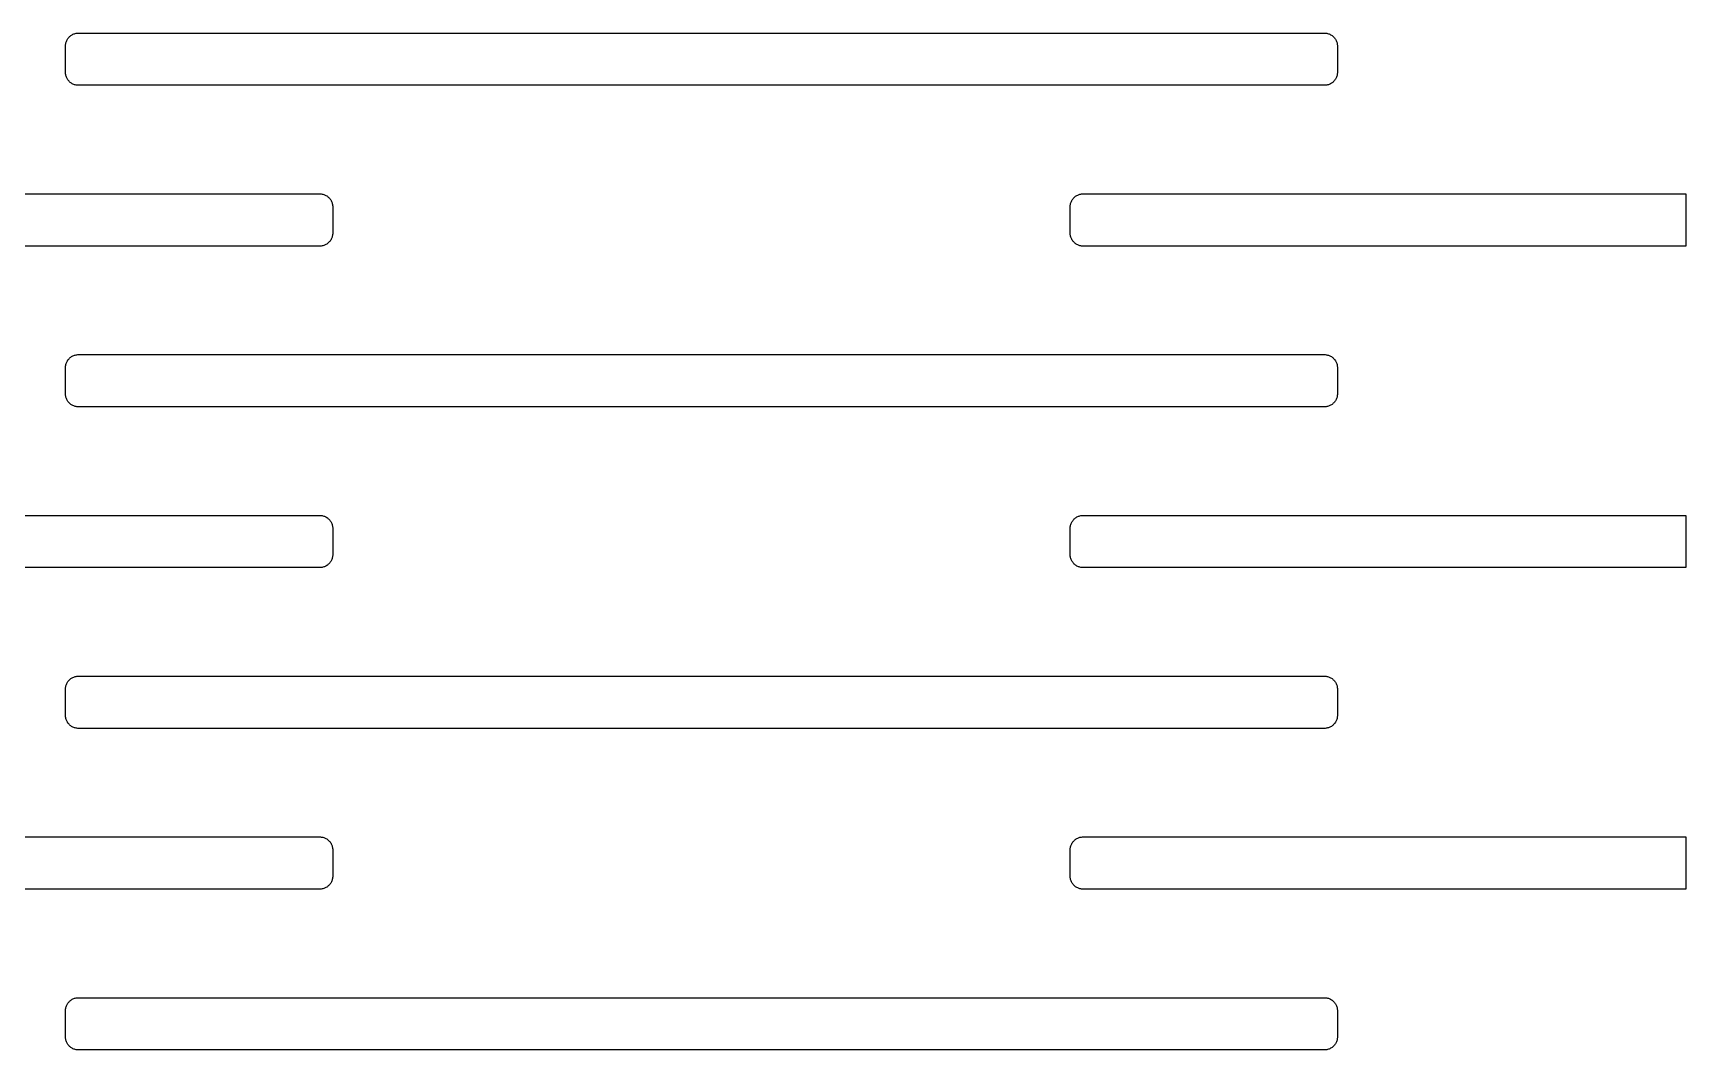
# Model space of a CAD drawing. Header units: metres. Extents: x -216 to 216, y -216 to 216.
# Drawn here: x -45.13 to -4, y -135.32 to -110.02 of the extents above; entities that cross this region are included whole.
import ezdxf

# ---------------------------------------------------------------- set-up
doc = ezdxf.new("R2010")
doc.units = ezdxf.units.M

msp = doc.modelspace()

# ---------------------------------------------------------------- linework, layer by layer
for p, q in [((-44.2994, -110.228), (-44.2913, -110.209)), ((-44.2913, -110.209), (-44.282, -110.191)), ((-44.282, -110.191), (-44.2716, -110.173)), ((-44.2716, -110.173), (-44.2601, -110.156)), ((-44.2601, -110.156), (-44.2476, -110.14)), ((-44.2476, -110.14), (-44.2341, -110.125)), ((-44.2341, -110.125), (-44.2197, -110.11)), ((-44.2197, -110.11), (-44.2044, -110.097)), ((-44.2044, -110.097), (-44.1882, -110.084)), ((-44.1882, -110.084), (-44.1713, -110.073)), ((-44.1713, -110.073), (-44.1538, -110.062)), ((-44.1538, -110.062), (-44.1356, -110.053)), ((-44.1356, -110.053), (-44.1168, -110.045)), ((-44.1168, -110.045), (-44.0976, -110.038)), ((-44.0976, -110.038), (-44.078, -110.032)), ((-44.078, -110.032), (-44.0581, -110.028)), ((-44.0581, -110.028), (-44.0379, -110.025)), ((-44.0379, -110.025), (-44.0176, -110.023)), ((-44.0176, -110.023), (-43.9972, -110.022)), ((-43.9972, -110.022), (-12.9972, -110.022)), ((-12.9972, -110.022), (-12.9768, -110.023)), ((-12.9768, -110.023), (-12.9565, -110.025)), ((-12.9565, -110.025), (-12.9363, -110.028)), ((-12.9363, -110.028), (-12.9164, -110.032)), ((-12.9164, -110.032), (-12.8968, -110.038)), ((-12.8968, -110.038), (-12.8775, -110.045)), ((-12.8775, -110.045), (-12.8588, -110.053)), ((-12.8588, -110.053), (-12.8406, -110.062)), ((-12.8406, -110.062), (-12.823, -110.073)), ((-12.823, -110.073), (-12.8062, -110.084)), ((-12.8062, -110.084), (-12.79, -110.097)), ((-12.79, -110.097), (-12.7747, -110.11)), ((-12.7747, -110.11), (-12.7603, -110.125)), ((-12.7603, -110.125), (-12.7468, -110.14)), ((-12.7468, -110.14), (-12.7343, -110.156)), ((-12.7343, -110.156), (-12.7228, -110.173)), ((-12.7228, -110.173), (-12.7124, -110.191)), ((-12.7124, -110.191), (-12.7031, -110.209)), ((-12.7031, -110.209), (-12.695, -110.228)), ((-44.3222, -110.347), (-44.3215, -110.327)), ((-44.3222, -110.997), (-44.3222, -110.347)), ((-44.3215, -110.327), (-44.3196, -110.306)), ((-44.3196, -110.306), (-44.3164, -110.286)), ((-44.3164, -110.286), (-44.312, -110.266)), ((-44.312, -110.266), (-44.3063, -110.247)), ((-44.3063, -110.247), (-44.2994, -110.228)), ((-12.695, -110.228), (-12.6881, -110.247)), ((-12.6881, -110.247), (-12.6824, -110.266)), ((-12.6824, -110.266), (-12.6779, -110.286)), ((-12.6779, -110.286), (-12.6748, -110.306)), ((-12.6748, -110.306), (-12.6728, -110.327)), ((-12.6728, -110.327), (-12.6722, -110.347)), ((-12.6722, -110.347), (-12.6722, -110.997)), ((-44.3215, -111.018), (-44.3222, -110.997)), ((-44.3196, -111.038), (-44.3215, -111.018)), ((-44.3164, -111.058), (-44.3196, -111.038)), ((-12.6748, -111.038), (-12.6779, -111.058)), ((-12.6728, -111.018), (-12.6748, -111.038)), ((-12.6722, -110.997), (-12.6728, -111.018)), ((-44.312, -111.078), (-44.3164, -111.058)), ((-44.3063, -111.098), (-44.312, -111.078)), ((-44.2994, -111.117), (-44.3063, -111.098)), ((-44.2913, -111.136), (-44.2994, -111.117)), ((-44.282, -111.154), (-44.2913, -111.136)), ((-44.2716, -111.171), (-44.282, -111.154)), ((-44.2601, -111.188), (-44.2716, -111.171)), ((-44.2476, -111.204), (-44.2601, -111.188)), ((-44.2341, -111.22), (-44.2476, -111.204)), ((-44.2197, -111.234), (-44.2341, -111.22)), ((-44.2044, -111.248), (-44.2197, -111.234)), ((-44.1882, -111.26), (-44.2044, -111.248)), ((-44.1713, -111.272), (-44.1882, -111.26)), ((-44.1538, -111.282), (-44.1713, -111.272)), ((-44.1356, -111.291), (-44.1538, -111.282)), ((-44.1168, -111.299), (-44.1356, -111.291)), ((-44.0976, -111.306), (-44.1168, -111.299)), ((-44.078, -111.312), (-44.0976, -111.306)), ((-44.0581, -111.316), (-44.078, -111.312)), ((-44.0379, -111.32), (-44.0581, -111.316)), ((-44.0176, -111.322), (-44.0379, -111.32)), ((-43.9972, -111.322), (-44.0176, -111.322)), ((-12.9972, -111.322), (-43.9972, -111.322)), ((-12.9768, -111.322), (-12.9972, -111.322)), ((-12.9565, -111.32), (-12.9768, -111.322)), ((-12.9363, -111.316), (-12.9565, -111.32)), ((-12.9164, -111.312), (-12.9363, -111.316)), ((-12.8968, -111.306), (-12.9164, -111.312)), ((-12.8775, -111.299), (-12.8968, -111.306)), ((-12.8588, -111.291), (-12.8775, -111.299)), ((-12.8406, -111.282), (-12.8588, -111.291)), ((-12.823, -111.272), (-12.8406, -111.282)), ((-12.8062, -111.26), (-12.823, -111.272)), ((-12.79, -111.248), (-12.8062, -111.26)), ((-12.7747, -111.234), (-12.79, -111.248)), ((-12.7603, -111.22), (-12.7747, -111.234)), ((-12.7468, -111.204), (-12.7603, -111.22)), ((-12.7343, -111.188), (-12.7468, -111.204)), ((-12.7228, -111.171), (-12.7343, -111.188)), ((-12.7124, -111.154), (-12.7228, -111.171)), ((-12.7031, -111.136), (-12.7124, -111.154)), ((-12.695, -111.117), (-12.7031, -111.136)), ((-12.6881, -111.098), (-12.695, -111.117)), ((-12.6824, -111.078), (-12.6881, -111.098)), ((-12.6779, -111.058), (-12.6824, -111.078)), ((-68.9972, -114.022), (-37.9972, -114.022)), ((-37.9972, -114.022), (-37.9768, -114.023)), ((-37.9768, -114.023), (-37.9565, -114.025)), ((-37.9565, -114.025), (-37.9363, -114.028)), ((-37.9363, -114.028), (-37.9164, -114.032)), ((-37.9164, -114.032), (-37.8968, -114.038)), ((-37.8968, -114.038), (-37.8775, -114.045)), ((-37.8775, -114.045), (-37.8588, -114.053)), ((-37.8588, -114.053), (-37.8406, -114.062)), ((-37.8406, -114.062), (-37.8231, -114.073)), ((-37.8231, -114.073), (-37.8062, -114.084)), ((-37.8062, -114.084), (-37.79, -114.097)), ((-37.79, -114.097), (-37.7747, -114.11)), ((-37.7747, -114.11), (-37.7603, -114.125)), ((-37.7603, -114.125), (-37.7468, -114.14)), ((-37.7468, -114.14), (-37.7343, -114.156)), ((-37.7343, -114.156), (-37.7228, -114.173)), ((-37.7228, -114.173), (-37.7124, -114.191)), ((-37.7124, -114.191), (-37.7031, -114.209)), ((-37.7031, -114.209), (-37.695, -114.228)), ((-37.695, -114.228), (-37.6881, -114.247)), ((-37.6881, -114.247), (-37.6824, -114.266)), ((-37.6824, -114.266), (-37.6779, -114.286)), ((-37.6779, -114.286), (-37.6748, -114.306)), ((-37.6748, -114.306), (-37.6728, -114.327)), ((-37.6728, -114.327), (-37.6722, -114.347)), ((-19.3222, -114.347), (-19.3215, -114.327)), ((-19.3215, -114.327), (-19.3196, -114.306)), ((-19.3196, -114.306), (-19.3164, -114.286)), ((-19.3164, -114.286), (-19.312, -114.266)), ((-19.312, -114.266), (-19.3063, -114.247)), ((-19.3063, -114.247), (-19.2994, -114.228)), ((-19.2994, -114.228), (-19.2913, -114.209)), ((-19.2913, -114.209), (-19.282, -114.191)), ((-19.282, -114.191), (-19.2716, -114.173)), ((-19.2716, -114.173), (-19.2601, -114.156)), ((-19.2601, -114.156), (-19.2476, -114.14)), ((-19.2476, -114.14), (-19.2341, -114.125)), ((-19.2341, -114.125), (-19.2197, -114.11)), ((-19.2197, -114.11), (-19.2044, -114.097)), ((-19.2044, -114.097), (-19.1882, -114.084)), ((-19.1882, -114.084), (-19.1713, -114.073)), ((-19.1713, -114.073), (-19.1538, -114.062)), ((-19.1538, -114.062), (-19.1356, -114.053)), ((-19.1356, -114.053), (-19.1168, -114.045)), ((-19.1168, -114.045), (-19.0976, -114.038)), ((-19.0976, -114.038), (-19.078, -114.032)), ((-19.078, -114.032), (-19.0581, -114.028)), ((-19.0581, -114.028), (-19.0379, -114.025)), ((-19.0379, -114.025), (-19.0176, -114.023)), ((-19.0176, -114.023), (-18.9972, -114.022)), ((-18.9972, -114.022), (-4, -114.022)), ((-4, -114.022), (-4, -115.322)), ((-37.6722, -114.347), (-37.6722, -114.997)), ((-19.3222, -114.997), (-19.3222, -114.347)), ((-37.7124, -115.154), (-37.7228, -115.171)), ((-37.7031, -115.136), (-37.7124, -115.154)), ((-37.695, -115.117), (-37.7031, -115.136)), ((-37.6881, -115.098), (-37.695, -115.117)), ((-37.6824, -115.078), (-37.6881, -115.098)), ((-37.6779, -115.058), (-37.6824, -115.078)), ((-37.6748, -115.038), (-37.6779, -115.058)), ((-37.6728, -115.018), (-37.6748, -115.038)), ((-37.6722, -114.997), (-37.6728, -115.018)), ((-19.3215, -115.018), (-19.3222, -114.997)), ((-19.3196, -115.038), (-19.3215, -115.018)), ((-19.3164, -115.058), (-19.3196, -115.038)), ((-19.312, -115.078), (-19.3164, -115.058)), ((-19.3063, -115.098), (-19.312, -115.078)), ((-19.2994, -115.117), (-19.3063, -115.098)), ((-19.2913, -115.136), (-19.2994, -115.117)), ((-19.282, -115.154), (-19.2913, -115.136)), ((-19.2716, -115.171), (-19.282, -115.154)), ((-37.9972, -115.322), (-68.9972, -115.322)), ((-37.9768, -115.322), (-37.9972, -115.322)), ((-37.9565, -115.32), (-37.9768, -115.322)), ((-37.9363, -115.316), (-37.9565, -115.32)), ((-37.9164, -115.312), (-37.9363, -115.316)), ((-37.8968, -115.306), (-37.9164, -115.312)), ((-37.8775, -115.299), (-37.8968, -115.306)), ((-37.8588, -115.291), (-37.8775, -115.299)), ((-37.8406, -115.282), (-37.8588, -115.291)), ((-37.8231, -115.272), (-37.8406, -115.282)), ((-37.8062, -115.26), (-37.8231, -115.272)), ((-37.79, -115.248), (-37.8062, -115.26)), ((-37.7747, -115.234), (-37.79, -115.248)), ((-37.7603, -115.22), (-37.7747, -115.234)), ((-37.7468, -115.204), (-37.7603, -115.22)), ((-37.7343, -115.188), (-37.7468, -115.204)), ((-37.7228, -115.171), (-37.7343, -115.188)), ((-19.2601, -115.188), (-19.2716, -115.171)), ((-19.2476, -115.204), (-19.2601, -115.188)), ((-19.2341, -115.22), (-19.2476, -115.204)), ((-19.2197, -115.234), (-19.2341, -115.22)), ((-19.2044, -115.248), (-19.2197, -115.234)), ((-19.1882, -115.26), (-19.2044, -115.248)), ((-19.1713, -115.272), (-19.1882, -115.26)), ((-19.1538, -115.282), (-19.1713, -115.272)), ((-19.1356, -115.291), (-19.1538, -115.282)), ((-19.1168, -115.299), (-19.1356, -115.291)), ((-19.0976, -115.306), (-19.1168, -115.299)), ((-19.078, -115.312), (-19.0976, -115.306)), ((-19.0581, -115.316), (-19.078, -115.312)), ((-19.0379, -115.32), (-19.0581, -115.316)), ((-19.0176, -115.322), (-19.0379, -115.32)), ((-18.9972, -115.322), (-19.0176, -115.322)), ((-4, -115.322), (-18.9972, -115.322)), ((-44.1168, -118.045), (-44.0976, -118.038)), ((-44.0976, -118.038), (-44.078, -118.032)), ((-44.078, -118.032), (-44.0581, -118.028)), ((-44.0581, -118.028), (-44.0379, -118.025)), ((-44.0379, -118.025), (-44.0176, -118.023)), ((-44.0176, -118.023), (-43.9972, -118.022)), ((-43.9972, -118.022), (-12.9972, -118.022)), ((-12.9972, -118.022), (-12.9768, -118.023)), ((-12.9768, -118.023), (-12.9565, -118.025)), ((-12.9565, -118.025), (-12.9363, -118.028)), ((-12.9363, -118.028), (-12.9164, -118.032)), ((-12.9164, -118.032), (-12.8968, -118.038)), ((-12.8968, -118.038), (-12.8775, -118.045)), ((-44.3222, -118.347), (-44.3215, -118.327)), ((-44.3222, -118.997), (-44.3222, -118.347)), ((-44.3215, -118.327), (-44.3196, -118.306)), ((-44.3196, -118.306), (-44.3164, -118.286)), ((-44.3164, -118.286), (-44.312, -118.266)), ((-44.312, -118.266), (-44.3063, -118.247)), ((-44.3063, -118.247), (-44.2994, -118.228)), ((-44.2994, -118.228), (-44.2913, -118.209)), ((-44.2913, -118.209), (-44.282, -118.191)), ((-44.282, -118.191), (-44.2716, -118.173)), ((-44.2716, -118.173), (-44.2601, -118.156)), ((-44.2601, -118.156), (-44.2476, -118.14)), ((-44.2476, -118.14), (-44.2341, -118.125)), ((-44.2341, -118.125), (-44.2197, -118.11)), ((-44.2197, -118.11), (-44.2044, -118.097)), ((-44.2044, -118.097), (-44.1882, -118.084)), ((-44.1882, -118.084), (-44.1713, -118.073)), ((-44.1713, -118.073), (-44.1538, -118.062)), ((-44.1538, -118.062), (-44.1356, -118.053)), ((-44.1356, -118.053), (-44.1168, -118.045)), ((-12.8775, -118.045), (-12.8588, -118.053)), ((-12.8588, -118.053), (-12.8406, -118.062)), ((-12.8406, -118.062), (-12.823, -118.073)), ((-12.823, -118.073), (-12.8062, -118.084)), ((-12.8062, -118.084), (-12.79, -118.097)), ((-12.79, -118.097), (-12.7747, -118.11)), ((-12.7747, -118.11), (-12.7603, -118.125)), ((-12.7603, -118.125), (-12.7468, -118.14)), ((-12.7468, -118.14), (-12.7343, -118.156)), ((-12.7343, -118.156), (-12.7228, -118.173)), ((-12.7228, -118.173), (-12.7124, -118.191)), ((-12.7124, -118.191), (-12.7031, -118.209)), ((-12.7031, -118.209), (-12.695, -118.228)), ((-12.695, -118.228), (-12.6881, -118.247)), ((-12.6881, -118.247), (-12.6824, -118.266)), ((-12.6824, -118.266), (-12.6779, -118.286)), ((-12.6779, -118.286), (-12.6748, -118.306)), ((-12.6748, -118.306), (-12.6728, -118.327)), ((-12.6728, -118.327), (-12.6722, -118.347)), ((-12.6722, -118.347), (-12.6722, -118.997)), ((-44.3215, -119.018), (-44.3222, -118.997)), ((-44.3196, -119.038), (-44.3215, -119.018)), ((-44.3164, -119.058), (-44.3196, -119.038)), ((-44.312, -119.078), (-44.3164, -119.058)), ((-44.3063, -119.098), (-44.312, -119.078)), ((-44.2994, -119.117), (-44.3063, -119.098)), ((-44.2913, -119.136), (-44.2994, -119.117)), ((-44.282, -119.154), (-44.2913, -119.136)), ((-44.2716, -119.171), (-44.282, -119.154)), ((-44.2601, -119.188), (-44.2716, -119.171)), ((-44.2476, -119.204), (-44.2601, -119.188)), ((-44.2341, -119.22), (-44.2476, -119.204)), ((-44.2197, -119.234), (-44.2341, -119.22)), ((-44.2044, -119.248), (-44.2197, -119.234)), ((-44.1882, -119.26), (-44.2044, -119.248)), ((-44.1713, -119.272), (-44.1882, -119.26)), ((-44.1538, -119.282), (-44.1713, -119.272)), ((-12.823, -119.272), (-12.8406, -119.282)), ((-12.8062, -119.26), (-12.823, -119.272)), ((-12.79, -119.248), (-12.8062, -119.26)), ((-12.7747, -119.234), (-12.79, -119.248)), ((-12.7603, -119.22), (-12.7747, -119.234)), ((-12.7468, -119.204), (-12.7603, -119.22)), ((-12.7343, -119.188), (-12.7468, -119.204)), ((-12.7228, -119.171), (-12.7343, -119.188)), ((-12.7124, -119.154), (-12.7228, -119.171)), ((-12.7031, -119.136), (-12.7124, -119.154)), ((-12.695, -119.117), (-12.7031, -119.136)), ((-12.6881, -119.098), (-12.695, -119.117)), ((-12.6824, -119.078), (-12.6881, -119.098)), ((-12.6779, -119.058), (-12.6824, -119.078)), ((-12.6748, -119.038), (-12.6779, -119.058)), ((-12.6728, -119.018), (-12.6748, -119.038)), ((-12.6722, -118.997), (-12.6728, -119.018)), ((-44.1356, -119.291), (-44.1538, -119.282)), ((-44.1168, -119.299), (-44.1356, -119.291)), ((-44.0976, -119.306), (-44.1168, -119.299)), ((-44.078, -119.312), (-44.0976, -119.306)), ((-44.0581, -119.316), (-44.078, -119.312)), ((-44.0379, -119.32), (-44.0581, -119.316)), ((-44.0176, -119.322), (-44.0379, -119.32)), ((-43.9972, -119.322), (-44.0176, -119.322)), ((-12.9972, -119.322), (-43.9972, -119.322)), ((-12.9768, -119.322), (-12.9972, -119.322)), ((-12.9565, -119.32), (-12.9768, -119.322)), ((-12.9363, -119.316), (-12.9565, -119.32)), ((-12.9164, -119.312), (-12.9363, -119.316)), ((-12.8968, -119.306), (-12.9164, -119.312)), ((-12.8775, -119.299), (-12.8968, -119.306)), ((-12.8588, -119.291), (-12.8775, -119.299)), ((-12.8406, -119.282), (-12.8588, -119.291)), ((-68.9972, -122.022), (-37.9972, -122.022)), ((-37.9972, -122.022), (-37.9768, -122.023)), ((-37.9768, -122.023), (-37.9565, -122.025)), ((-37.9565, -122.025), (-37.9363, -122.028)), ((-37.9363, -122.028), (-37.9164, -122.032)), ((-37.9164, -122.032), (-37.8968, -122.038)), ((-37.8968, -122.038), (-37.8775, -122.045)), ((-37.8775, -122.045), (-37.8588, -122.053)), ((-37.8588, -122.053), (-37.8406, -122.062)), ((-37.8406, -122.062), (-37.8231, -122.073)), ((-37.8231, -122.073), (-37.8062, -122.084)), ((-37.8062, -122.084), (-37.79, -122.097)), ((-37.79, -122.097), (-37.7747, -122.11)), ((-37.7747, -122.11), (-37.7603, -122.125)), ((-37.7603, -122.125), (-37.7468, -122.14)), ((-37.7468, -122.14), (-37.7343, -122.156)), ((-19.2601, -122.156), (-19.2476, -122.14)), ((-19.2476, -122.14), (-19.2341, -122.125)), ((-19.2341, -122.125), (-19.2197, -122.11)), ((-19.2197, -122.11), (-19.2044, -122.097)), ((-19.2044, -122.097), (-19.1882, -122.084)), ((-19.1882, -122.084), (-19.1713, -122.073)), ((-19.1713, -122.073), (-19.1538, -122.062)), ((-19.1538, -122.062), (-19.1356, -122.053)), ((-19.1356, -122.053), (-19.1168, -122.045)), ((-19.1168, -122.045), (-19.0976, -122.038)), ((-19.0976, -122.038), (-19.078, -122.032)), ((-19.078, -122.032), (-19.0581, -122.028)), ((-19.0581, -122.028), (-19.0379, -122.025)), ((-19.0379, -122.025), (-19.0176, -122.023)), ((-19.0176, -122.023), (-18.9972, -122.022)), ((-18.9972, -122.022), (-4, -122.022)), ((-4, -122.022), (-4, -123.322)), ((-37.7343, -122.156), (-37.7228, -122.173)), ((-37.7228, -122.173), (-37.7124, -122.191)), ((-37.7124, -122.191), (-37.7031, -122.209)), ((-37.7031, -122.209), (-37.695, -122.228)), ((-37.695, -122.228), (-37.6881, -122.247)), ((-37.6881, -122.247), (-37.6824, -122.266)), ((-37.6824, -122.266), (-37.6779, -122.286)), ((-37.6779, -122.286), (-37.6748, -122.306)), ((-37.6748, -122.306), (-37.6728, -122.327)), ((-37.6728, -122.327), (-37.6722, -122.347)), ((-37.6722, -122.347), (-37.6722, -122.997)), ((-19.3222, -122.347), (-19.3215, -122.327)), ((-19.3222, -122.997), (-19.3222, -122.347)), ((-19.3215, -122.327), (-19.3196, -122.306)), ((-19.3196, -122.306), (-19.3164, -122.286)), ((-19.3164, -122.286), (-19.312, -122.266)), ((-19.312, -122.266), (-19.3063, -122.247)), ((-19.3063, -122.247), (-19.2994, -122.228)), ((-19.2994, -122.228), (-19.2913, -122.209)), ((-19.2913, -122.209), (-19.282, -122.191)), ((-19.282, -122.191), (-19.2716, -122.173)), ((-19.2716, -122.173), (-19.2601, -122.156)), ((-37.9972, -123.322), (-68.9972, -123.322)), ((-37.9768, -123.322), (-37.9972, -123.322)), ((-37.9565, -123.32), (-37.9768, -123.322)), ((-37.9363, -123.316), (-37.9565, -123.32)), ((-37.9164, -123.312), (-37.9363, -123.316)), ((-37.8968, -123.306), (-37.9164, -123.312)), ((-37.8775, -123.299), (-37.8968, -123.306)), ((-37.8588, -123.291), (-37.8775, -123.299)), ((-37.8406, -123.282), (-37.8588, -123.291)), ((-37.8231, -123.272), (-37.8406, -123.282)), ((-37.8062, -123.26), (-37.8231, -123.272)), ((-37.79, -123.248), (-37.8062, -123.26)), ((-37.7747, -123.234), (-37.79, -123.248)), ((-37.7603, -123.22), (-37.7747, -123.234)), ((-37.7468, -123.204), (-37.7603, -123.22)), ((-37.7343, -123.188), (-37.7468, -123.204)), ((-37.7228, -123.171), (-37.7343, -123.188)), ((-37.7124, -123.154), (-37.7228, -123.171)), ((-37.7031, -123.136), (-37.7124, -123.154)), ((-37.695, -123.117), (-37.7031, -123.136)), ((-37.6881, -123.098), (-37.695, -123.117)), ((-37.6824, -123.078), (-37.6881, -123.098)), ((-37.6779, -123.058), (-37.6824, -123.078)), ((-37.6748, -123.038), (-37.6779, -123.058)), ((-37.6728, -123.018), (-37.6748, -123.038)), ((-37.6722, -122.997), (-37.6728, -123.018)), ((-19.3215, -123.018), (-19.3222, -122.997)), ((-19.3196, -123.038), (-19.3215, -123.018)), ((-19.3164, -123.058), (-19.3196, -123.038)), ((-19.312, -123.078), (-19.3164, -123.058)), ((-19.3063, -123.098), (-19.312, -123.078)), ((-19.2994, -123.117), (-19.3063, -123.098)), ((-19.2913, -123.136), (-19.2994, -123.117)), ((-19.282, -123.154), (-19.2913, -123.136)), ((-19.2716, -123.171), (-19.282, -123.154)), ((-19.2601, -123.188), (-19.2716, -123.171)), ((-19.2476, -123.204), (-19.2601, -123.188)), ((-19.2341, -123.22), (-19.2476, -123.204)), ((-19.2197, -123.234), (-19.2341, -123.22)), ((-19.2044, -123.248), (-19.2197, -123.234)), ((-19.1882, -123.26), (-19.2044, -123.248)), ((-19.1713, -123.272), (-19.1882, -123.26)), ((-19.1538, -123.282), (-19.1713, -123.272)), ((-19.1356, -123.291), (-19.1538, -123.282)), ((-19.1168, -123.299), (-19.1356, -123.291)), ((-19.0976, -123.306), (-19.1168, -123.299)), ((-19.078, -123.312), (-19.0976, -123.306)), ((-19.0581, -123.316), (-19.078, -123.312)), ((-19.0379, -123.32), (-19.0581, -123.316)), ((-19.0176, -123.322), (-19.0379, -123.32)), ((-18.9972, -123.322), (-19.0176, -123.322)), ((-4, -123.322), (-18.9972, -123.322)), ((-44.3164, -126.286), (-44.312, -126.266)), ((-44.312, -126.266), (-44.3063, -126.247)), ((-44.3063, -126.247), (-44.2994, -126.228)), ((-44.2994, -126.228), (-44.2913, -126.209)), ((-44.2913, -126.209), (-44.282, -126.191)), ((-44.282, -126.191), (-44.2716, -126.173)), ((-44.2716, -126.173), (-44.2601, -126.156)), ((-44.2601, -126.156), (-44.2476, -126.14)), ((-44.2476, -126.14), (-44.2341, -126.125)), ((-44.2341, -126.125), (-44.2197, -126.11)), ((-44.2197, -126.11), (-44.2044, -126.097)), ((-44.2044, -126.097), (-44.1882, -126.084)), ((-44.1882, -126.084), (-44.1713, -126.073)), ((-44.1713, -126.073), (-44.1538, -126.062)), ((-44.1538, -126.062), (-44.1356, -126.053)), ((-44.1356, -126.053), (-44.1168, -126.045)), ((-44.1168, -126.045), (-44.0976, -126.038)), ((-44.0976, -126.038), (-44.078, -126.032)), ((-44.078, -126.032), (-44.0581, -126.028)), ((-44.0581, -126.028), (-44.0379, -126.025)), ((-44.0379, -126.025), (-44.0176, -126.023)), ((-44.0176, -126.023), (-43.9972, -126.022)), ((-43.9972, -126.022), (-12.9972, -126.022)), ((-12.9972, -126.022), (-12.9768, -126.023)), ((-12.9768, -126.023), (-12.9565, -126.025)), ((-12.9565, -126.025), (-12.9363, -126.028)), ((-12.9363, -126.028), (-12.9164, -126.032)), ((-12.9164, -126.032), (-12.8968, -126.038)), ((-12.8968, -126.038), (-12.8775, -126.045)), ((-12.8775, -126.045), (-12.8588, -126.053)), ((-12.8588, -126.053), (-12.8406, -126.062)), ((-12.8406, -126.062), (-12.823, -126.073)), ((-12.823, -126.073), (-12.8062, -126.084)), ((-12.8062, -126.084), (-12.79, -126.097)), ((-12.79, -126.097), (-12.7747, -126.11)), ((-12.7747, -126.11), (-12.7603, -126.125)), ((-12.7603, -126.125), (-12.7468, -126.14)), ((-12.7468, -126.14), (-12.7343, -126.156)), ((-12.7343, -126.156), (-12.7228, -126.173)), ((-12.7228, -126.173), (-12.7124, -126.191)), ((-12.7124, -126.191), (-12.7031, -126.209)), ((-12.7031, -126.209), (-12.695, -126.228)), ((-12.695, -126.228), (-12.6881, -126.247)), ((-12.6881, -126.247), (-12.6824, -126.266)), ((-12.6824, -126.266), (-12.6779, -126.286)), ((-44.3222, -126.347), (-44.3215, -126.327)), ((-44.3222, -126.997), (-44.3222, -126.347)), ((-44.3215, -126.327), (-44.3196, -126.306)), ((-44.3196, -126.306), (-44.3164, -126.286)), ((-12.6779, -126.286), (-12.6748, -126.306)), ((-12.6748, -126.306), (-12.6728, -126.327)), ((-12.6728, -126.327), (-12.6722, -126.347)), ((-12.6722, -126.347), (-12.6722, -126.997)), ((-44.3215, -127.018), (-44.3222, -126.997)), ((-44.3196, -127.038), (-44.3215, -127.018)), ((-44.3164, -127.058), (-44.3196, -127.038)), ((-44.312, -127.078), (-44.3164, -127.058)), ((-44.3063, -127.098), (-44.312, -127.078)), ((-12.6824, -127.078), (-12.6881, -127.098)), ((-12.6779, -127.058), (-12.6824, -127.078)), ((-12.6748, -127.038), (-12.6779, -127.058)), ((-12.6728, -127.018), (-12.6748, -127.038)), ((-12.6722, -126.997), (-12.6728, -127.018)), ((-44.2994, -127.117), (-44.3063, -127.098)), ((-44.2913, -127.136), (-44.2994, -127.117)), ((-44.282, -127.154), (-44.2913, -127.136)), ((-44.2716, -127.171), (-44.282, -127.154)), ((-44.2601, -127.188), (-44.2716, -127.171)), ((-44.2476, -127.204), (-44.2601, -127.188)), ((-44.2341, -127.22), (-44.2476, -127.204)), ((-44.2197, -127.234), (-44.2341, -127.22)), ((-44.2044, -127.248), (-44.2197, -127.234)), ((-44.1882, -127.26), (-44.2044, -127.248)), ((-44.1713, -127.272), (-44.1882, -127.26)), ((-44.1538, -127.282), (-44.1713, -127.272)), ((-44.1356, -127.291), (-44.1538, -127.282)), ((-44.1168, -127.299), (-44.1356, -127.291)), ((-44.0976, -127.306), (-44.1168, -127.299)), ((-44.078, -127.312), (-44.0976, -127.306)), ((-44.0581, -127.316), (-44.078, -127.312)), ((-44.0379, -127.32), (-44.0581, -127.316)), ((-44.0176, -127.322), (-44.0379, -127.32)), ((-43.9972, -127.322), (-44.0176, -127.322)), ((-12.9972, -127.322), (-43.9972, -127.322)), ((-12.9768, -127.322), (-12.9972, -127.322)), ((-12.9565, -127.32), (-12.9768, -127.322)), ((-12.9363, -127.316), (-12.9565, -127.32)), ((-12.9164, -127.312), (-12.9363, -127.316)), ((-12.8968, -127.306), (-12.9164, -127.312)), ((-12.8775, -127.299), (-12.8968, -127.306)), ((-12.8588, -127.291), (-12.8775, -127.299)), ((-12.8406, -127.282), (-12.8588, -127.291)), ((-12.823, -127.272), (-12.8406, -127.282)), ((-12.8062, -127.26), (-12.823, -127.272)), ((-12.79, -127.248), (-12.8062, -127.26)), ((-12.7747, -127.234), (-12.79, -127.248)), ((-12.7603, -127.22), (-12.7747, -127.234)), ((-12.7468, -127.204), (-12.7603, -127.22)), ((-12.7343, -127.188), (-12.7468, -127.204)), ((-12.7228, -127.171), (-12.7343, -127.188)), ((-12.7124, -127.154), (-12.7228, -127.171)), ((-12.7031, -127.136), (-12.7124, -127.154)), ((-12.695, -127.117), (-12.7031, -127.136)), ((-12.6881, -127.098), (-12.695, -127.117)), ((-68.9972, -130.022), (-37.9972, -130.022)), ((-37.9972, -130.022), (-37.9768, -130.023)), ((-37.9768, -130.023), (-37.9565, -130.025)), ((-37.9565, -130.025), (-37.9363, -130.028)), ((-37.9363, -130.028), (-37.9164, -130.032)), ((-37.9164, -130.032), (-37.8968, -130.038)), ((-37.8968, -130.038), (-37.8775, -130.045)), ((-37.8775, -130.045), (-37.8588, -130.053)), ((-37.8588, -130.053), (-37.8406, -130.062)), ((-37.8406, -130.062), (-37.8231, -130.073)), ((-37.8231, -130.073), (-37.8062, -130.084)), ((-37.8062, -130.084), (-37.79, -130.097)), ((-37.79, -130.097), (-37.7747, -130.11)), ((-37.7747, -130.11), (-37.7603, -130.125)), ((-37.7603, -130.125), (-37.7468, -130.14)), ((-37.7468, -130.14), (-37.7343, -130.156)), ((-37.7343, -130.156), (-37.7228, -130.173)), ((-37.7228, -130.173), (-37.7124, -130.191)), ((-37.7124, -130.191), (-37.7031, -130.209)), ((-37.7031, -130.209), (-37.695, -130.228)), ((-37.695, -130.228), (-37.6881, -130.247)), ((-37.6881, -130.247), (-37.6824, -130.266)), ((-37.6824, -130.266), (-37.6779, -130.286)), ((-37.6779, -130.286), (-37.6748, -130.306)), ((-37.6748, -130.306), (-37.6728, -130.327)), ((-37.6728, -130.327), (-37.6722, -130.347)), ((-37.6722, -130.347), (-37.6722, -130.997)), ((-19.3222, -130.347), (-19.3215, -130.327)), ((-19.3222, -130.997), (-19.3222, -130.347)), ((-19.3215, -130.327), (-19.3196, -130.306)), ((-19.3196, -130.306), (-19.3164, -130.286)), ((-19.3164, -130.286), (-19.312, -130.266)), ((-19.312, -130.266), (-19.3063, -130.247)), ((-19.3063, -130.247), (-19.2994, -130.228)), ((-19.2994, -130.228), (-19.2913, -130.209)), ((-19.2913, -130.209), (-19.282, -130.191)), ((-19.282, -130.191), (-19.2716, -130.173)), ((-19.2716, -130.173), (-19.2601, -130.156)), ((-19.2601, -130.156), (-19.2476, -130.14)), ((-19.2476, -130.14), (-19.2341, -130.125)), ((-19.2341, -130.125), (-19.2197, -130.11)), ((-19.2197, -130.11), (-19.2044, -130.097)), ((-19.2044, -130.097), (-19.1882, -130.084)), ((-19.1882, -130.084), (-19.1713, -130.073)), ((-19.1713, -130.073), (-19.1538, -130.062)), ((-19.1538, -130.062), (-19.1356, -130.053)), ((-19.1356, -130.053), (-19.1168, -130.045)), ((-19.1168, -130.045), (-19.0976, -130.038)), ((-19.0976, -130.038), (-19.078, -130.032)), ((-19.078, -130.032), (-19.0581, -130.028)), ((-19.0581, -130.028), (-19.0379, -130.025)), ((-19.0379, -130.025), (-19.0176, -130.023)), ((-19.0176, -130.023), (-18.9972, -130.022)), ((-18.9972, -130.022), (-4, -130.022)), ((-4, -130.022), (-4, -131.322)), ((-37.7343, -131.188), (-37.7468, -131.204)), ((-37.7228, -131.171), (-37.7343, -131.188)), ((-37.7124, -131.154), (-37.7228, -131.171)), ((-37.7031, -131.136), (-37.7124, -131.154)), ((-37.695, -131.117), (-37.7031, -131.136)), ((-37.6881, -131.098), (-37.695, -131.117)), ((-37.6824, -131.078), (-37.6881, -131.098)), ((-37.6779, -131.058), (-37.6824, -131.078)), ((-37.6748, -131.038), (-37.6779, -131.058)), ((-37.6728, -131.018), (-37.6748, -131.038)), ((-37.6722, -130.997), (-37.6728, -131.018)), ((-19.3215, -131.018), (-19.3222, -130.997)), ((-19.3196, -131.038), (-19.3215, -131.018)), ((-19.3164, -131.058), (-19.3196, -131.038)), ((-19.312, -131.078), (-19.3164, -131.058)), ((-19.3063, -131.098), (-19.312, -131.078)), ((-19.2994, -131.117), (-19.3063, -131.098)), ((-19.2913, -131.136), (-19.2994, -131.117)), ((-19.282, -131.154), (-19.2913, -131.136)), ((-19.2716, -131.171), (-19.282, -131.154)), ((-19.2601, -131.188), (-19.2716, -131.171)), ((-19.2476, -131.204), (-19.2601, -131.188)), ((-37.9972, -131.322), (-68.9972, -131.322)), ((-37.9768, -131.322), (-37.9972, -131.322)), ((-37.9565, -131.32), (-37.9768, -131.322)), ((-37.9363, -131.316), (-37.9565, -131.32)), ((-37.9164, -131.312), (-37.9363, -131.316)), ((-37.8968, -131.306), (-37.9164, -131.312)), ((-37.8775, -131.299), (-37.8968, -131.306)), ((-37.8588, -131.291), (-37.8775, -131.299)), ((-37.8406, -131.282), (-37.8588, -131.291)), ((-37.8231, -131.272), (-37.8406, -131.282)), ((-37.8062, -131.26), (-37.8231, -131.272)), ((-37.79, -131.248), (-37.8062, -131.26)), ((-37.7747, -131.234), (-37.79, -131.248)), ((-37.7603, -131.22), (-37.7747, -131.234)), ((-37.7468, -131.204), (-37.7603, -131.22)), ((-19.2341, -131.22), (-19.2476, -131.204)), ((-19.2197, -131.234), (-19.2341, -131.22)), ((-19.2044, -131.248), (-19.2197, -131.234)), ((-19.1882, -131.26), (-19.2044, -131.248)), ((-19.1713, -131.272), (-19.1882, -131.26)), ((-19.1538, -131.282), (-19.1713, -131.272)), ((-19.1356, -131.291), (-19.1538, -131.282)), ((-19.1168, -131.299), (-19.1356, -131.291)), ((-19.0976, -131.306), (-19.1168, -131.299)), ((-19.078, -131.312), (-19.0976, -131.306)), ((-19.0581, -131.316), (-19.078, -131.312)), ((-19.0379, -131.32), (-19.0581, -131.316)), ((-19.0176, -131.322), (-19.0379, -131.32)), ((-18.9972, -131.322), (-19.0176, -131.322)), ((-4, -131.322), (-18.9972, -131.322)), ((-44.1882, -134.084), (-44.1713, -134.073)), ((-44.1713, -134.073), (-44.1538, -134.062)), ((-44.1538, -134.062), (-44.1356, -134.053)), ((-44.1356, -134.053), (-44.1168, -134.045)), ((-44.1168, -134.045), (-44.0976, -134.038)), ((-44.0976, -134.038), (-44.078, -134.032)), ((-44.078, -134.032), (-44.0581, -134.028)), ((-44.0581, -134.028), (-44.0379, -134.025)), ((-44.0379, -134.025), (-44.0176, -134.023)), ((-44.0176, -134.023), (-43.9972, -134.022)), ((-43.9972, -134.022), (-12.9972, -134.022)), ((-12.9972, -134.022), (-12.9768, -134.023)), ((-12.9768, -134.023), (-12.9565, -134.025)), ((-12.9565, -134.025), (-12.9363, -134.028)), ((-12.9363, -134.028), (-12.9164, -134.032)), ((-12.9164, -134.032), (-12.8968, -134.038)), ((-12.8968, -134.038), (-12.8775, -134.045)), ((-12.8775, -134.045), (-12.8588, -134.053)), ((-12.8588, -134.053), (-12.8406, -134.062)), ((-12.8406, -134.062), (-12.823, -134.073)), ((-12.823, -134.073), (-12.8062, -134.084)), ((-44.3222, -134.347), (-44.3215, -134.327)), ((-44.3222, -134.997), (-44.3222, -134.347)), ((-44.3215, -134.327), (-44.3196, -134.306)), ((-44.3196, -134.306), (-44.3164, -134.286)), ((-44.3164, -134.286), (-44.312, -134.266)), ((-44.312, -134.266), (-44.3063, -134.247)), ((-44.3063, -134.247), (-44.2994, -134.228)), ((-44.2994, -134.228), (-44.2913, -134.209)), ((-44.2913, -134.209), (-44.282, -134.191)), ((-44.282, -134.191), (-44.2716, -134.173)), ((-44.2716, -134.173), (-44.2601, -134.156)), ((-44.2601, -134.156), (-44.2476, -134.14)), ((-44.2476, -134.14), (-44.2341, -134.125)), ((-44.2341, -134.125), (-44.2197, -134.11)), ((-44.2197, -134.11), (-44.2044, -134.097)), ((-44.2044, -134.097), (-44.1882, -134.084)), ((-12.8062, -134.084), (-12.79, -134.097)), ((-12.79, -134.097), (-12.7747, -134.11)), ((-12.7747, -134.11), (-12.7603, -134.125)), ((-12.7603, -134.125), (-12.7468, -134.14)), ((-12.7468, -134.14), (-12.7343, -134.156)), ((-12.7343, -134.156), (-12.7228, -134.173)), ((-12.7228, -134.173), (-12.7124, -134.191)), ((-12.7124, -134.191), (-12.7031, -134.209)), ((-12.7031, -134.209), (-12.695, -134.228)), ((-12.695, -134.228), (-12.6881, -134.247)), ((-12.6881, -134.247), (-12.6824, -134.266)), ((-12.6824, -134.266), (-12.6779, -134.286)), ((-12.6779, -134.286), (-12.6748, -134.306)), ((-12.6748, -134.306), (-12.6728, -134.327)), ((-12.6728, -134.327), (-12.6722, -134.347)), ((-12.6722, -134.347), (-12.6722, -134.997)), ((-44.3215, -135.018), (-44.3222, -134.997)), ((-44.3196, -135.038), (-44.3215, -135.018)), ((-44.3164, -135.058), (-44.3196, -135.038)), ((-44.312, -135.078), (-44.3164, -135.058)), ((-44.3063, -135.098), (-44.312, -135.078)), ((-44.2994, -135.117), (-44.3063, -135.098)), ((-44.2913, -135.136), (-44.2994, -135.117)), ((-44.282, -135.154), (-44.2913, -135.136)), ((-44.2716, -135.171), (-44.282, -135.154)), ((-44.2601, -135.188), (-44.2716, -135.171)), ((-44.2476, -135.204), (-44.2601, -135.188)), ((-44.2341, -135.22), (-44.2476, -135.204)), ((-44.2197, -135.234), (-44.2341, -135.22)), ((-44.2044, -135.248), (-44.2197, -135.234)), ((-44.1882, -135.26), (-44.2044, -135.248)), ((-44.1713, -135.272), (-44.1882, -135.26)), ((-44.1538, -135.282), (-44.1713, -135.272)), ((-44.1356, -135.291), (-44.1538, -135.282)), ((-44.1168, -135.299), (-44.1356, -135.291)), ((-44.0976, -135.306), (-44.1168, -135.299)), ((-44.078, -135.312), (-44.0976, -135.306)), ((-44.0581, -135.316), (-44.078, -135.312)), ((-12.9164, -135.312), (-12.9363, -135.316)), ((-12.8968, -135.306), (-12.9164, -135.312)), ((-12.8775, -135.299), (-12.8968, -135.306)), ((-12.8588, -135.291), (-12.8775, -135.299)), ((-12.8406, -135.282), (-12.8588, -135.291)), ((-12.823, -135.272), (-12.8406, -135.282)), ((-12.8062, -135.26), (-12.823, -135.272)), ((-12.79, -135.248), (-12.8062, -135.26)), ((-12.7747, -135.234), (-12.79, -135.248)), ((-12.7603, -135.22), (-12.7747, -135.234)), ((-12.7468, -135.204), (-12.7603, -135.22)), ((-12.7343, -135.188), (-12.7468, -135.204)), ((-12.7228, -135.171), (-12.7343, -135.188)), ((-12.7124, -135.154), (-12.7228, -135.171)), ((-12.7031, -135.136), (-12.7124, -135.154)), ((-12.695, -135.117), (-12.7031, -135.136)), ((-12.6881, -135.098), (-12.695, -135.117)), ((-12.6824, -135.078), (-12.6881, -135.098)), ((-12.6779, -135.058), (-12.6824, -135.078)), ((-12.6748, -135.038), (-12.6779, -135.058)), ((-12.6728, -135.018), (-12.6748, -135.038)), ((-12.6722, -134.997), (-12.6728, -135.018)), ((-44.0379, -135.32), (-44.0581, -135.316)), ((-44.0176, -135.322), (-44.0379, -135.32)), ((-43.9972, -135.322), (-44.0176, -135.322)), ((-12.9972, -135.322), (-43.9972, -135.322)), ((-12.9768, -135.322), (-12.9972, -135.322)), ((-12.9565, -135.32), (-12.9768, -135.322)), ((-12.9363, -135.316), (-12.9565, -135.32))]:
    msp.add_line(p, q)

doc.saveas('drawing.dxf')
